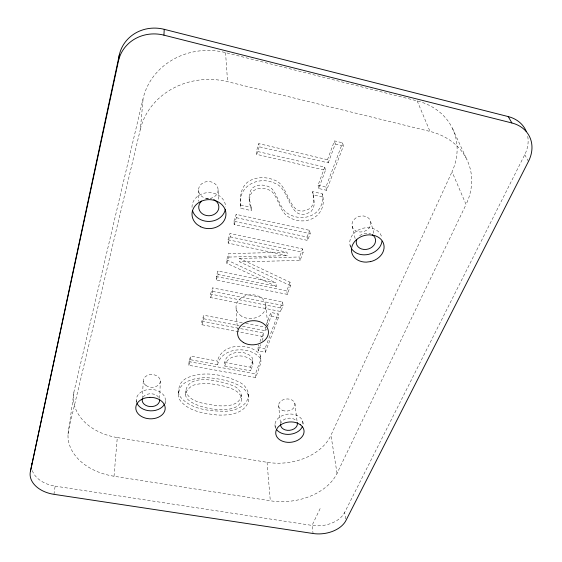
<?xml version="1.0" encoding="UTF-8"?>
<svg xmlns="http://www.w3.org/2000/svg" width="562" height="562" viewBox="0 0 562 562"><rect width="100%" height="100%" fill="white"/><g stroke="black" fill="none" stroke-linecap="round" stroke-linejoin="round"><path stroke-width="0.42" stroke-dasharray="2.81 2.11" d="M190.666 359.757L190.666 356.104L217.459 361.064L217.578 364.724L190.666 359.757L188.881 365.293L255.78 377.545L261.014 362.385L260.487 355.254C250.828 342.005 221.702 342.764 217.459 361.064M188.881 365.293L188.895 361.626L190.666 356.104M185.643 394.594C184.652 371.243 220.873 381.001 233.3 385.848C239.693 388.194 243.184 395.1 241.077 401.598C237.747 409.003 228.32 409.586 221.259 409.649C210.378 410.555 169.373 400.875 192.604 385.476C202.763 382.005 213.778 383.888 223.985 386.157C230.68 388.251 240.424 390.716 241.597 398.901M178.421 393.21L178.477 389.501L180.163 384.275A19.305 14.373 -1.1 0 1 186.584 378.128C203.542 370.365 224.154 374.503 240.206 382.617C247.428 386.361 250.49 395.276 247.947 402.821C242.889 414.37 228.01 415.494 217.087 414.995C204.203 413.442 188.79 411.56 180.226 400.551A19.494 14.457 -1.1 0 1 178.421 393.21L180.114 387.977A19.389 14.394 -1.1 0 1 186.563 381.823C199.763 375.24 215.443 377.833 229.134 381.345C237.023 384.078 247.442 388.187 248.748 397.692M165.312 403.895L165.432 399.919M322.279 193.82C325.581 215.759 301.274 223.887 285.925 212.197C278.829 205.671 277.937 195.176 271.446 188.277C265.805 184.28 257.41 183.662 252.008 188.41C247.154 194.888 249.43 203.57 251.495 210.652L240.915 208.333C239.616 198.899 239.96 187.35 248.622 181.378C256.567 176.461 266.774 176.728 275.155 180.388C290.238 185.867 288.51 221.66 310.674 208.003L312.894 204.47L313.751 200.205L312.662 191.642L322.279 193.82C328.644 217.051 303.48 228.39 286.409 215.52C279.286 208.987 278.387 198.449 271.868 191.537C266.191 187.532 257.754 186.914 252.331 191.677L250.16 195.379L249.338 200.76M159.685 398.289L160.346 380.79M248.495 393.99C248.755 405.623 235.633 410.92 225.776 411.215C210.125 411.201 191.017 409.789 180.276 396.835A19.41 14.436 -1.1 0 1 178.477 389.501M142.256 398.655L143.282 381.134M136.173 402.919L136.327 400.53M114.023 476.246L117.289 437.566A54.219 39.783 2.8 0 1 74.184 390.738L143.155 98.287A66.435 60.865 0.9 0 1 225.545 52.61L417.18 100.9A64.883 55.167 -22.6 0 1 452.017 171.768L466.046 204.512L337.052 473.337A54.395 37.865 -5.7 0 1 270.301 500.77L114.023 476.246A56.706 40.288 2.4 0 1 68.782 429.003L140.388 129.211L143.155 98.287M68.03 434.278L74.184 390.738M53.931 494.328L55.139 486.13A27.974 19.143 4.9 0 1 31.901 469.207M241.372 395.198C239.602 406.733 224.568 406.361 215.653 405.567C205.285 403.537 189.366 402.849 185.664 390.885M252.647 360.411L250.526 367.183L250.793 370.85L224.807 366.059C222.468 351.25 245.222 348.124 252.387 357.959L252.928 364.057L250.793 370.85M262.061 340.586L263.543 336.603L201.927 324.752L201.877 321.162L203.781 315.219L242.271 322.707M210.574 294.059L212.555 287.87L282.609 301.935L283.051 305.468L280.761 311.51L210.666 297.593L210.574 294.059L280.34 307.962L280.761 311.51M290.512 285.735L239.742 261.871L239.496 258.422L290.034 282.243L290.512 285.735L287.252 294.362L216.328 279.988L216.208 276.497L217.965 271.024L275.9 282.876L276.307 286.374L218.098 274.509L217.965 271.024M228.003 239.721L286.985 252.212L287.463 255.633L228.193 243.128L228.003 239.721L230.013 233.462L302.588 248.938L303.143 252.352L300.094 260.417L239.742 261.871M233.933 221.245L236.138 214.361L309.599 230.343L310.196 233.715L307.653 240.431L234.15 224.603L233.933 221.245L307.07 237.045L307.653 240.431M327.505 159.706L334.481 140.893L342.588 142.832L343.403 145.937L326.613 190.307L318.682 188.509L325.468 170.293L256.75 154.374L256.398 151.22L258.829 143.633L327.505 159.706L328.229 162.875L259.194 146.766L258.829 143.633M201.927 324.752L203.844 318.802L203.781 315.219M210.666 297.593L212.661 291.39L212.555 287.87M216.328 279.988L218.098 274.509M228.193 243.128L230.209 236.855L230.013 233.462M234.15 224.603L236.37 217.698L236.138 214.361M256.75 154.374L259.194 146.766M276.307 286.374L226.886 263.332L226.711 259.869L228.734 253.624L286.985 252.212M226.886 263.332L228.924 257.066L228.734 253.624M217.578 364.724C221.871 346.375 251.095 345.63 260.81 358.893M224.807 366.059C227.139 353.765 246.023 353.105 252.668 361.605L252.928 364.057M242.51 326.29L265.707 330.786L265.362 327.196L270.835 312.444L278.106 313.884L278.52 317.446L265.341 352.276L258.211 350.927L257.902 347.302L258.787 344.92M259.967 341.738L263.206 333.006L240.206 328.559M318.682 188.509L318.022 185.263L324.759 167.104L256.398 151.22M258.211 350.927L260.578 344.562M265.707 330.786L266.318 329.142M267.547 325.862L271.214 316.006L270.835 312.444M328.229 162.875L335.254 143.998L334.481 140.893M255.78 377.545C254.368 369.754 262.018 363.178 260.487 355.254M265.341 352.276L265.004 348.651L278.106 313.884M280.34 307.962L282.609 301.935M287.252 294.362L286.789 290.842L290.034 282.243M300.094 260.417L299.553 256.982L302.588 248.938M307.07 237.045L309.599 230.343M326.613 190.307L325.911 187.062L342.588 142.832M337.052 473.337L330.948 435.269L452.017 171.768M320.136 508.589L312.058 525.414L313.076 533.507M345.693 518.881L344.647 512.432L524.732 154.726A35.94 29.147 -28.9 0 0 527.423 134.922M228.924 257.066L287.463 255.633M239.496 258.422L299.553 256.982M55.139 486.13L312.058 525.414A26.084 17.373 -6.8 0 0 344.647 512.432M117.289 437.566L267.055 462.301A52.09 37.499 -5.7 0 0 330.948 435.269M188.895 361.626L255.492 373.878M224.652 362.399L250.526 367.183M257.902 347.302L265.004 348.651M245.692 323.368L265.362 327.196M203.844 318.802L239.075 325.623M201.877 321.162L239.356 328.398M271.214 316.006L278.52 317.446M212.661 291.39L283.051 305.468M216.208 276.497L286.789 290.842M230.209 236.855L303.143 252.352M236.37 217.698L310.196 233.715M240.655 205.018L251.186 207.336L251.495 210.652M312.662 191.642L313.294 194.902L322.96 197.086M318.022 185.263L325.911 187.062M335.254 143.998L343.403 145.937M140.388 129.211A70.215 62.979 0.1 0 1 227.589 81.68L430.007 131.438A68.402 56.839 -21 0 1 466.046 204.512M226.711 259.869L275.9 282.876M524.732 154.726L528.477 161.378M452.536 128.558L467.05 159.966M417.18 100.9L430.007 131.438M251.186 207.336L249.036 197.473M370.73 221.807A9.561 7.903 -15.7 0 1 358.156 231.741A9.561 7.903 -15.7 0 1 355.374 218.323A9.561 7.903 -15.7 0 1 370.73 221.807L374.109 234.213M352.128 226.191L355.36 239.482M350.021 245.116L350.583 247.533M324.759 167.104L325.468 170.293M302.721 421.345L303.339 426.101M313.294 194.902L314.383 203.486L313.519 207.764L311.285 211.312C289.03 225.018 290.751 189.127 275.598 183.626C257.81 174.782 235.885 186.879 240.915 208.333M294.853 403.298L297.228 422.526M278.576 405.216L280.578 424.479A8.451 6.084 -6.1 0 1 287.14 418.402A8.451 6.084 -6.1 0 1 296.476 421.064M265.77 305.082L267.955 326.824M274.959 424.605L275.345 428.581M263.206 333.006L263.543 336.603M267.055 462.301L270.301 500.77M225.545 52.61L227.589 81.68M236.096 308.412L237.361 329.367M218.14 189.984A9.807 8.514 -0.4 0 1 203.465 197.438A9.807 8.514 -0.4 0 1 203.395 182.692A9.807 8.514 -0.4 0 1 218.14 189.984L218.618 201.084M198.527 190.195L198.66 201.308M206.092 198.808A10.074 8.641 -0.7 0 1 211.333 198.751M359.645 235.71A9.807 8.008 -15.3 0 1 370.779 233.933M143.106 397.158A8.739 6.428 1.6 0 1 151.635 393.793A8.739 6.428 1.6 0 1 159.229 398.381M136.559 401.921A14.57 10.72 1.6 0 1 151.164 389.417A14.57 10.72 1.6 0 1 165.08 402.694M192.007 207.371A16.79 14.401 -0.7 0 1 208.628 192.625A16.79 14.401 -0.7 0 1 225.58 206.985M350.54 246.781A16.347 13.348 -15.3 0 1 367.337 227.701L371.489 228.116A16.347 13.348 -15.3 0 1 381.844 237.684M275.858 428.469A14.078 10.144 -6.1 0 1 287.723 414.138A14.078 10.144 -6.1 0 1 302.813 425.308M241.59 316.195L238.906 314.046A14.935 11.879 -4.6 0 1 240.655 298.303A14.935 11.879 -4.6 0 1 260.389 297.165L263.065 299.37A14.935 11.879 -4.6 0 1 261.161 314.98A14.935 11.879 -4.6 0 1 241.59 316.195M146.015 385.539A8.542 6.386 1.8 0 0 160.142 382.448A8.542 6.386 1.8 0 0 149.274 374.798A8.542 6.386 1.8 0 0 146.015 385.539M282.384 410.344A8.261 6.049 -6.2 0 0 295.036 404.865A8.261 6.049 -6.2 0 0 283.009 399.821A8.261 6.049 -6.2 0 0 282.384 410.344"/><path stroke-width="0.84" d="M508.238 116.587L511.905 122.98A36.347 29.336 -28.5 0 1 528.477 161.378L345.953 520.489A26.302 17.387 -6.8 0 1 313.076 533.507L53.931 494.328A28.226 19.178 4.8 0 1 30.383 471.532L118.406 61.11A37.921 35.251 15.5 0 1 163.914 35.146L164.245 29.329L508.238 116.587A35.94 29.147 -28.9 0 1 526.208 131.255M118.406 61.11L119.292 55.055A37.471 34.949 16.4 0 1 164.245 29.329M30.383 471.532L119.292 55.055M163.914 35.146L511.905 122.98M31.613 467.535A27.974 19.143 4.9 0 1 31.83 463.355M213.785 199.601A10.074 8.641 -0.7 0 1 217.101 211.993A10.074 8.641 -0.7 0 1 202.411 213.827A10.074 8.641 -0.7 0 1 201.582 201.119M372.163 234.628A9.807 8.008 -15.3 0 1 373.997 245.116A9.807 8.008 -15.3 0 1 361.57 248.98A9.807 8.008 -15.3 0 1 356.779 239.419M297.228 422.526A8.451 6.084 -6.1 0 1 289.76 430.295A8.451 6.084 -6.1 0 1 280.578 424.479M159.622 400.039A8.739 6.428 1.6 0 1 150.138 406.586A8.739 6.428 1.6 0 1 142.341 398.732M164.533 404.029A14.57 10.72 1.6 0 1 150.588 410.843A14.57 10.72 1.6 0 1 137.03 403.284M225.376 209.24A16.79 14.401 -0.7 0 1 209.83 221.4A16.79 14.401 -0.7 0 1 192.661 211.08M381.984 241.196A16.347 13.348 -15.3 0 1 368.693 254.326A16.347 13.348 -15.3 0 1 351.32 248.348M302.37 426.621A14.078 10.144 -6.1 0 1 290.266 434.264A14.078 10.144 -6.1 0 1 276.616 429.635M370.541 261.618L366.326 262.131A16.523 13.411 -15.1 0 1 351.496 248.706A16.523 13.411 -15.1 0 1 369.227 234.846L373.428 235.267A16.523 13.411 -15.1 0 1 384.029 248.306A16.523 13.411 -15.1 0 1 370.541 261.618M149.836 397.341L146.022 397.798A14.71 10.748 1.5 0 0 139.678 415.241A14.71 10.748 1.5 0 0 164.09 412.346A14.71 10.748 1.5 0 0 149.836 397.341M300.382 424.746L297.537 423.165A14.212 10.165 -6.1 0 0 275.851 431.518A14.212 10.165 -6.1 0 0 294.116 441.662A14.212 10.165 -6.1 0 0 300.382 424.746M200.732 226.809L197.199 224.589A16.972 14.486 -0.7 0 1 202.91 200.62A16.972 14.486 -0.7 0 1 225.917 215.091A16.972 14.486 -0.7 0 1 200.732 226.809M243.353 342.483L240.578 340.312A15.462 12.048 -4.6 0 1 242.412 324.344A15.462 12.048 -4.6 0 1 262.847 323.157L265.608 325.391A15.462 12.048 -4.6 0 1 263.613 341.218A15.462 12.048 -4.6 0 1 243.353 342.483"/></g></svg>
